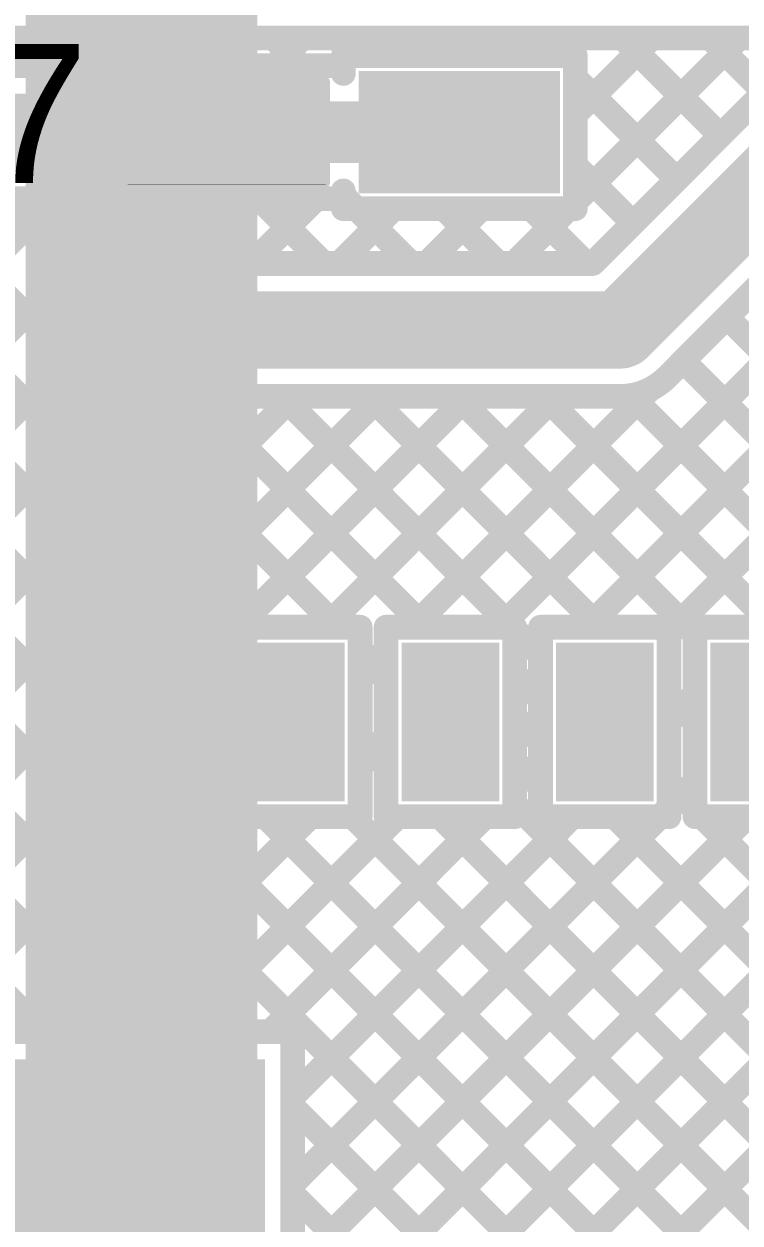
# Model space of a CAD drawing. Header units: millimetres. Extents: x -0.08 to 7.12, y -0.08 to 3.98.
# Drawn here: x 4.649 to 4.8808, y 1.6051 to 1.993 of the extents above; entities that cross this region are included whole.
import ezdxf

# ---------------------------------------------------------------- set-up
doc = ezdxf.new("R2010")
doc.units = ezdxf.units.MM
doc.header["$MEASUREMENT"] = 0
for name, color, linetype in [('BottomLayer', 5, 'Continuous'), ('TopLayer', 1, 'Continuous'), ('TopOverlay', 2, 'Continuous'), ('TopPaste', 8, 'Continuous'), ('TopSolder', 216, 'Continuous'), ('ViaHoleLayer', 16, 'Continuous')]:
    doc.layers.add(name, color=color, linetype=linetype)
doc.styles.add('Arial', font='', dxfattribs={"height": 0.2})
doc.styles.get('Arial').set_extended_font_data('Arial')

# ---------------------------------------------------------------- blocks, each defined once
blk = doc.blocks.new('SOP_16_150____25')
at = {"layer": 'TopLayer'}
for points in [[(-0.13484, 0.18681), (-0.09154, 0.18681), (-0.09154, 0.16319), (-0.13484, 0.16319)], [(0.09154, 0.18681), (0.13484, 0.18681), (0.13484, 0.16319), (0.09154, 0.16319)], [(-0.13484, 0.13681), (-0.09154, 0.13681), (-0.09154, 0.11319), (-0.13484, 0.11319)], [(0.09154, 0.13681), (0.13484, 0.13681), (0.13484, 0.11319), (0.09154, 0.11319)], [(-0.13484, 0.08681), (-0.09154, 0.08681), (-0.09154, 0.06319), (-0.13484, 0.06319)], [(0.09154, 0.08681), (0.13484, 0.08681), (0.13484, 0.06319), (0.09154, 0.06319)], [(-0.13484, 0.03681), (-0.09154, 0.03681), (-0.09154, 0.01319), (-0.13484, 0.01319)], [(0.09154, 0.03681), (0.13484, 0.03681), (0.13484, 0.01319), (0.09154, 0.01319)], [(-0.13484, -0.01319), (-0.09154, -0.01319), (-0.09154, -0.03681), (-0.13484, -0.03681)], [(0.09154, -0.01319), (0.13484, -0.01319), (0.13484, -0.03681), (0.09154, -0.03681)], [(-0.13484, -0.06319), (-0.09154, -0.06319), (-0.09154, -0.08681), (-0.13484, -0.08681)], [(0.09154, -0.06319), (0.13484, -0.06319), (0.13484, -0.08681), (0.09154, -0.08681)], [(-0.13484, -0.11319), (-0.09154, -0.11319), (-0.09154, -0.13681), (-0.13484, -0.13681)], [(0.09154, -0.11319), (0.13484, -0.11319), (0.13484, -0.13681), (0.09154, -0.13681)], [(-0.13484, -0.16319), (-0.09154, -0.16319), (-0.09154, -0.18681), (-0.13484, -0.18681)], [(0.09154, -0.16319), (0.13484, -0.16319), (0.13484, -0.18681), (0.09154, -0.18681)]]:
    blk.add_hatch(color=1, dxfattribs=at).paths.add_polyline_path(points)
at = {"layer": 'TopOverlay'}
blk.add_hatch(color=2, dxfattribs=at).paths.add_polyline_path([(-0.088, 0.16), (-0.077, 0.16), (-0.077, 0.186), (-0.088, 0.186)])
at = {"layer": 'TopPaste'}
for points in [[(-0.13484, 0.18681), (-0.09154, 0.18681), (-0.09154, 0.16319), (-0.13484, 0.16319)], [(0.09154, 0.18681), (0.13484, 0.18681), (0.13484, 0.16319), (0.09154, 0.16319)], [(-0.13484, 0.13681), (-0.09154, 0.13681), (-0.09154, 0.11319), (-0.13484, 0.11319)], [(0.09154, 0.13681), (0.13484, 0.13681), (0.13484, 0.11319), (0.09154, 0.11319)], [(-0.13484, 0.08681), (-0.09154, 0.08681), (-0.09154, 0.06319), (-0.13484, 0.06319)], [(0.09154, 0.08681), (0.13484, 0.08681), (0.13484, 0.06319), (0.09154, 0.06319)], [(-0.13484, 0.03681), (-0.09154, 0.03681), (-0.09154, 0.01319), (-0.13484, 0.01319)], [(0.09154, 0.03681), (0.13484, 0.03681), (0.13484, 0.01319), (0.09154, 0.01319)], [(-0.13484, -0.01319), (-0.09154, -0.01319), (-0.09154, -0.03681), (-0.13484, -0.03681)], [(0.09154, -0.01319), (0.13484, -0.01319), (0.13484, -0.03681), (0.09154, -0.03681)], [(-0.13484, -0.06319), (-0.09154, -0.06319), (-0.09154, -0.08681), (-0.13484, -0.08681)], [(0.09154, -0.06319), (0.13484, -0.06319), (0.13484, -0.08681), (0.09154, -0.08681)], [(-0.13484, -0.11319), (-0.09154, -0.11319), (-0.09154, -0.13681), (-0.13484, -0.13681)], [(0.09154, -0.11319), (0.13484, -0.11319), (0.13484, -0.13681), (0.09154, -0.13681)], [(-0.13484, -0.16319), (-0.09154, -0.16319), (-0.09154, -0.18681), (-0.13484, -0.18681)], [(0.09154, -0.16319), (0.13484, -0.16319), (0.13484, -0.18681), (0.09154, -0.18681)]]:
    blk.add_hatch(color=8, dxfattribs=at).paths.add_polyline_path(points)
at = {"layer": 'TopSolder'}
for points in [[(-0.13884, 0.19081), (-0.08754, 0.19081), (-0.08754, 0.15919), (-0.13884, 0.15919)], [(0.08754, 0.19081), (0.13884, 0.19081), (0.13884, 0.15919), (0.08754, 0.15919)], [(-0.13884, 0.14081), (-0.08754, 0.14081), (-0.08754, 0.10919), (-0.13884, 0.10919)], [(0.08754, 0.14081), (0.13884, 0.14081), (0.13884, 0.10919), (0.08754, 0.10919)], [(-0.13884, 0.09081), (-0.08754, 0.09081), (-0.08754, 0.05919), (-0.13884, 0.05919)], [(0.08754, 0.09081), (0.13884, 0.09081), (0.13884, 0.05919), (0.08754, 0.05919)], [(-0.13884, 0.04081), (-0.08754, 0.04081), (-0.08754, 0.00919), (-0.13884, 0.00919)], [(0.08754, 0.04081), (0.13884, 0.04081), (0.13884, 0.00919), (0.08754, 0.00919)], [(-0.13884, -0.00919), (-0.08754, -0.00919), (-0.08754, -0.04081), (-0.13884, -0.04081)], [(0.08754, -0.00919), (0.13884, -0.00919), (0.13884, -0.04081), (0.08754, -0.04081)], [(-0.13884, -0.05919), (-0.08754, -0.05919), (-0.08754, -0.09081), (-0.13884, -0.09081)], [(0.08754, -0.05919), (0.13884, -0.05919), (0.13884, -0.09081), (0.08754, -0.09081)], [(-0.13884, -0.10919), (-0.08754, -0.10919), (-0.08754, -0.14081), (-0.13884, -0.14081)], [(0.08754, -0.10919), (0.13884, -0.10919), (0.13884, -0.14081), (0.08754, -0.14081)], [(-0.13884, -0.15919), (-0.08754, -0.15919), (-0.08754, -0.19081), (-0.13884, -0.19081)], [(0.08754, -0.15919), (0.13884, -0.15919), (0.13884, -0.19081), (0.08754, -0.19081)]]:
    blk.add_hatch(color=216, dxfattribs=at).paths.add_polyline_path(points)
at = {"layer": 'TopOverlay', "const_width": 0.005}
for points in [[(-0.075, 0.192), (-0.075, 0.198)], [(0.075, 0.198), (-0.075, 0.198)], [(0.075, 0.192), (0.075, 0.198)], [(-0.146, 0.171), (-0.146, 0.181)], [(-0.141, 0.176), (-0.146, 0.181)], [(-0.146, 0.171), (-0.141, 0.176)], [(-0.075, -0.198), (-0.075, -0.192)], [(0.075, -0.198), (0.075, -0.192)], [(0.075, -0.198), (-0.075, -0.198)]]:
    blk.add_lwpolyline(points, dxfattribs=at)
at = {"layer": 'TopOverlay', "const_width": 0.0025}
for points in [[(-0.07625, 0.198, 1), (-0.07375, 0.198, 1)], [(-0.07625, 0.198, 1), (-0.07375, 0.198, 1)], [(0.07375, 0.198, 1), (0.07625, 0.198, 1)], [(0.07375, 0.198, 1), (0.07625, 0.198, 1)], [(-0.07625, 0.192, 1), (-0.07375, 0.192, 1)], [(0.07375, 0.192, 1), (0.07625, 0.192, 1)], [(-0.14725, 0.181, 1), (-0.14475, 0.181, 1)], [(-0.14725, 0.181, 1), (-0.14475, 0.181, 1)], [(-0.14225, 0.176, 1), (-0.13975, 0.176, 1)], [(-0.14225, 0.176, 1), (-0.13975, 0.176, 1)], [(-0.14725, 0.171, 1), (-0.14475, 0.171, 1)], [(-0.14725, 0.171, 1), (-0.14475, 0.171, 1)], [(-0.07625, -0.192, 1), (-0.07375, -0.192, 1)], [(0.07375, -0.192, 1), (0.07625, -0.192, 1)], [(-0.07625, -0.198, 1), (-0.07375, -0.198, 1)], [(-0.07625, -0.198, 1), (-0.07375, -0.198, 1)], [(0.07375, -0.198, 1), (0.07625, -0.198, 1)], [(0.07375, -0.198, 1), (0.07625, -0.198, 1)]]:
    blk.add_lwpolyline(points, format="xyb", close=True, dxfattribs=at)
blk = doc.blocks.new('SOP_4_2_54_29')
at = {"layer": 'TopLayer'}
for points in [[(-0.15157, 0.06575), (-0.09449, 0.06575), (-0.09449, 0.03425), (-0.15157, 0.03425)], [(0.09449, 0.06575), (0.15157, 0.06575), (0.15157, 0.03425), (0.09449, 0.03425)], [(-0.15157, -0.03425), (-0.09449, -0.03425), (-0.09449, -0.06575), (-0.15157, -0.06575)], [(0.09449, -0.03425), (0.15157, -0.03425), (0.15157, -0.06575), (0.09449, -0.06575)]]:
    blk.add_hatch(color=1, dxfattribs=at).paths.add_polyline_path(points)
at = {"layer": 'TopPaste'}
for points in [[(-0.15157, 0.06575), (-0.09449, 0.06575), (-0.09449, 0.03425), (-0.15157, 0.03425)], [(0.09449, 0.06575), (0.15157, 0.06575), (0.15157, 0.03425), (0.09449, 0.03425)], [(-0.15157, -0.03425), (-0.09449, -0.03425), (-0.09449, -0.06575), (-0.15157, -0.06575)], [(0.09449, -0.03425), (0.15157, -0.03425), (0.15157, -0.06575), (0.09449, -0.06575)]]:
    blk.add_hatch(color=8, dxfattribs=at).paths.add_polyline_path(points)
at = {"layer": 'TopSolder'}
for points in [[(-0.15557, 0.06975), (-0.09049, 0.06975), (-0.09049, 0.03025), (-0.15557, 0.03025)], [(0.09049, 0.06975), (0.15557, 0.06975), (0.15557, 0.03025), (0.09049, 0.03025)], [(-0.15557, -0.03025), (-0.09049, -0.03025), (-0.09049, -0.06975), (-0.15557, -0.06975)], [(0.09049, -0.03025), (0.15557, -0.03025), (0.15557, -0.06975), (0.09049, -0.06975)]]:
    blk.add_hatch(color=216, dxfattribs=at).paths.add_polyline_path(points)
at = {"layer": 'TopOverlay', "const_width": 0.005}
for points in [[(-0.052, 0.081), (0.066, 0.081)], [(-0.163, 0.048), (-0.163, 0.058)], [(-0.163, 0.058), (-0.158, 0.053)], [(-0.163, 0.048), (-0.158, 0.053)], [(-0.052, -0.081), (0.066, -0.081)]]:
    blk.add_lwpolyline(points, dxfattribs=at)
at = {"layer": 'TopOverlay', "const_width": 0.0025}
for points in [[(-0.05325, 0.081, 1), (-0.05075, 0.081, 1)], [(0.06475, 0.081, 1), (0.06725, 0.081, 1)], [(-0.16425, 0.058, 1), (-0.16175, 0.058, 1)], [(-0.16425, 0.058, 1), (-0.16175, 0.058, 1)], [(-0.15925, 0.053, 1), (-0.15675, 0.053, 1)], [(-0.15925, 0.053, 1), (-0.15675, 0.053, 1)], [(-0.16425, 0.048, 1), (-0.16175, 0.048, 1)], [(-0.16425, 0.048, 1), (-0.16175, 0.048, 1)], [(-0.05325, -0.081, 1), (-0.05075, -0.081, 1)], [(0.06475, -0.081, 1), (0.06725, -0.081, 1)]]:
    blk.add_lwpolyline(points, format="xyb", close=True, dxfattribs=at)
blk = doc.blocks.new('R___0402_45')
at = {"layer": 'TopLayer'}
for points in [[(-0.0275, -0.0125), (-0.0275, 0.0125), (-0.0095, 0.0125), (-0.0095, -0.0125)], [(0.0095, -0.0125), (0.0095, 0.0125), (0.0275, 0.0125), (0.0275, -0.0125)]]:
    blk.add_hatch(color=1, dxfattribs=at).paths.add_polyline_path(points)
at = {"layer": 'TopPaste'}
for points in [[(-0.0275, -0.0125), (-0.0275, 0.0125), (-0.0095, 0.0125), (-0.0095, -0.0125)], [(0.0095, -0.0125), (0.0095, 0.0125), (0.0275, 0.0125), (0.0275, -0.0125)]]:
    blk.add_hatch(color=8, dxfattribs=at).paths.add_polyline_path(points)
at = {"layer": 'TopSolder'}
for points in [[(-0.02967, -0.01467), (-0.02967, 0.01467), (-0.00733, 0.01467), (-0.00733, -0.01467)], [(0.00733, -0.01467), (0.00733, 0.01467), (0.02967, 0.01467), (0.02967, -0.01467)]]:
    blk.add_hatch(color=216, dxfattribs=at).paths.add_polyline_path(points)
at = {"layer": 'TopOverlay'}
for points, const_width in [([(-0.031, 0.016), (0.031, 0.016)], 0.005), ([(-0.031, -0.016), (-0.031, 0.016)], 0.005), ([(0.031, -0.016), (0.031, 0.016)], 0.005), ([(-0.031, -0.016), (0.031, -0.016)], 0.005), ([(-0.032, -0.017), (0.032, -0.017)], 0.000127)]:
    blk.add_lwpolyline(points, dxfattribs=dict(at, const_width=const_width))
for points, const_width in [([(-0.03225, 0.016, 1), (-0.02975, 0.016, 1)], 0.0025), ([(-0.03225, 0.016, 1), (-0.02975, 0.016, 1)], 0.0025), ([(0.02975, 0.016, 1), (0.03225, 0.016, 1)], 0.0025), ([(0.02975, 0.016, 1), (0.03225, 0.016, 1)], 0.0025), ([(-0.03225, -0.016, 1), (-0.02975, -0.016, 1)], 0.0025), ([(-0.03225, -0.016, 1), (-0.02975, -0.016, 1)], 0.0025), ([(0.02975, -0.016, 1), (0.03225, -0.016, 1)], 0.0025), ([(0.02975, -0.016, 1), (0.03225, -0.016, 1)], 0.0025), ([(-0.03203, -0.017, 1), (-0.03197, -0.017, 1)], 0.0000635), ([(0.03197, -0.017, 1), (0.03203, -0.017, 1)], 0.0000635)]:
    blk.add_lwpolyline(points, format="xyb", close=True, dxfattribs=dict(at, const_width=const_width))

msp = doc.modelspace()

# ---------------------------------------------------------------- hatches: boundary and pattern name
at = {"layer": 'BottomLayer'}
h = msp.add_hatch(color=5, dxfattribs=at)
edge = h.paths.add_edge_path()
edge.add_arc((4.687, 1.621), 0.0315, 0, 360)
at = {"layer": 'TopLayer'}
for points in [[(4.639, 1.593), (4.727, 1.593), (4.727, 1.658), (4.639, 1.658)], [(4.639, 1.391), (4.714, 1.391), (4.714, 1.621), (4.639, 1.621)], [(2.768, 1.503), (4.714, 1.503), (4.714, 1.611), (2.768, 1.611)]]:
    msp.add_hatch(color=1, dxfattribs=at).paths.add_polyline_path(points)
h = msp.add_hatch(color=1, dxfattribs=at)
edge = h.paths.add_edge_path()
edge.add_arc((4.687, 1.621), 0.0315, 0, 360)
at = {"layer": 'ViaHoleLayer'}
h = msp.add_hatch(color=16, dxfattribs=at)
edge = h.paths.add_edge_path()
edge.add_arc((4.687, 1.621), 0.01575, 0, 360)

# ---------------------------------------------------------------- linework, layer by layer
at = {"layer": 'BottomLayer', "const_width": 0.075}
msp.add_lwpolyline([(4.687, 1.621), (4.687, 2.11181)], dxfattribs=at)
at = {"layer": 'BottomLayer', "const_width": 0.0375}
msp.add_lwpolyline([(4.66825, 1.621, 1), (4.70575, 1.621, 1)], format="xyb", close=True, dxfattribs=at)
at = {"layer": 'TopLayer'}
for points, const_width in [([(4.83309, 1.9155), (4.9388, 2.0212)], 0.008), ([(4.842, 1.894), (4.954, 2.006)], 0.025), ([(4.61352, 1.9885), (4.885, 1.9885)], 0.008), ([(4.64479, 1.9885), (4.65379, 1.9795)], 0.008), ([(4.64525, 1.9795), (4.65425, 1.9885)], 0.008), ([(4.67308, 1.9885), (4.67708, 1.9845)], 0.008), ([(4.67854, 1.9845), (4.68254, 1.9885)], 0.008), ([(4.70136, 1.9885), (4.70536, 1.9845)], 0.008), ([(4.70682, 1.9845), (4.71082, 1.9885)], 0.008), ([(4.72964, 1.9885), (4.73864, 1.9795)], 0.008), ([(4.7301, 1.9795), (4.7391, 1.9885)], 0.008), ([(4.75793, 1.9885), (4.76368, 1.98275)], 0.008), ([(4.76164, 1.98275), (4.76739, 1.9885)], 0.008), ([(4.78621, 1.9885), (4.79196, 1.98275)], 0.008), ([(4.78992, 1.98275), (4.79567, 1.9885)], 0.008), ([(4.8145, 1.9885), (4.82025, 1.98275)], 0.008), ([(4.8182, 1.98275), (4.82396, 1.9885)], 0.008), ([(4.82746, 1.93543), (4.88053, 1.9885)], 0.008), ([(4.82746, 1.96372), (4.85224, 1.9885)], 0.008), ([(4.84278, 1.9885), (4.87444, 1.95684)], 0.008), ([(4.87107, 1.9885), (4.88858, 1.97099)], 0.008), ([(4.4508, 1.9845), (4.66119, 1.77411)], 0.008), ([(4.47909, 1.9845), (4.66119, 1.8024)], 0.008), ([(4.50737, 1.9845), (4.68903, 1.80284)], 0.008), ([(4.67306, 1.9845), (4.71906, 1.9845)], 0.008), ([(4.67306, 1.9795), (4.67306, 1.9845)], 0.008), ([(4.71906, 1.9795), (4.71906, 1.9845)], 0.008), ([(4.75237, 1.98275), (4.82746, 1.98275)], 0.008), ([(4.75237, 1.977), (4.75237, 1.98275)], 0.008), ([(4.803, 1.79784), (4.98966, 1.9845)], 0.008), ([(4.82746, 1.93325), (4.82746, 1.98275)], 0.008), ([(4.8572, 1.8788), (4.96291, 1.9845)], 0.008), ([(4.58868, 1.9795), (4.67306, 1.9795)], 0.008), ([(4.69606, 1.958), (4.69606, 1.9805)], 0.01), ([(4.71906, 1.9795), (4.75106, 1.9795)], 0.008), ([(4.82746, 1.97554), (4.8603, 1.9427)], 0.008), ([(4.57978, 1.958), (4.69606, 1.958)], 0.025), ([(4.69606, 1.90864), (4.69606, 1.958)], 0.025), ([(4.73306, 1.958), (4.7898, 1.958)], 0.02), ([(4.83129, 1.79784), (4.99843, 1.96499)], 0.008), ([(4.45228, 1.95474), (4.66119, 1.74583)], 0.008), ([(4.82746, 1.94726), (4.84615, 1.92856)], 0.008), ([(4.34232, 1.62), (4.65882, 1.9365)], 0.008), ([(4.57978, 1.9365), (4.67306, 1.9365)], 0.008), ([(4.58365, 1.9365), (4.72231, 1.79784)], 0.008), ([(4.61194, 1.9365), (4.7506, 1.79784)], 0.008), ([(4.64022, 1.9365), (4.67611, 1.90061)], 0.008), ([(4.66851, 1.9365), (4.67306, 1.93195)], 0.008), ([(4.67306, 1.9315), (4.67306, 1.9365)], 0.008), ([(4.67456, 1.9315), (4.67456, 1.9365)], 0.008), ([(4.71756, 1.9315), (4.71756, 1.9365)], 0.008), ([(4.71906, 1.9365), (4.75106, 1.9365)], 0.008), ([(4.71906, 1.9315), (4.71906, 1.9365)], 0.008), ([(4.72267, 1.9155), (4.74367, 1.9365)], 0.008), ([(4.72508, 1.9365), (4.74608, 1.9155)], 0.008), ([(4.75237, 1.93325), (4.75237, 1.939)], 0.008), ([(4.75237, 1.93749), (4.75661, 1.93325)], 0.008), ([(4.85781, 1.79608), (4.99843, 1.9367)], 0.008), ([(4.38891, 1.93325), (4.65516, 1.667)], 0.008), ([(4.4172, 1.93325), (4.68345, 1.667)], 0.008), ([(4.44548, 1.93325), (4.71173, 1.667)], 0.008), ([(4.75096, 1.9155), (4.76871, 1.93325)], 0.008), ([(4.75237, 1.93325), (4.82746, 1.93325)], 0.008), ([(4.75661, 1.93325), (4.77436, 1.9155)], 0.008), ([(4.77924, 1.9155), (4.79699, 1.93325)], 0.008), ([(4.78489, 1.93325), (4.80264, 1.9155)], 0.008), ([(4.80753, 1.9155), (4.82528, 1.93325)], 0.008), ([(4.81318, 1.93325), (4.83093, 1.9155)], 0.008), ([(4.82528, 1.93325), (4.82746, 1.93543)], 0.008), ([(4.67456, 1.90864), (4.67456, 1.9315)], 0.008), ([(4.71756, 1.91755), (4.71756, 1.9315)], 0.008), ([(4.3706, 1.62), (4.67456, 1.92395)], 0.008), ([(4.69606, 1.90864), (4.7107, 1.894)], 0.025), ([(4.71961, 1.9155), (4.83309, 1.9155)], 0.008), ([(4.7107, 1.894), (4.842, 1.894)], 0.025), ([(4.39889, 1.62), (4.6772, 1.89831)], 0.008), ([(4.87656, 1.89815), (4.97687, 1.79784)], 0.008), ([(4.68085, 1.89344), (4.6955, 1.8788)], 0.008), ([(4.42717, 1.62), (4.69073, 1.88356)], 0.008), ([(4.86242, 1.88401), (4.94859, 1.79784)], 0.008), ([(4.70266, 1.87406), (4.77888, 1.79784)], 0.008), ([(4.77472, 1.79784), (4.85168, 1.8748)], 0.008), ([(4.45546, 1.62), (4.70811, 1.87266)], 0.008), ([(4.66658, 1.80284), (4.73624, 1.8725)], 0.008), ([(4.69487, 1.80284), (4.76453, 1.8725)], 0.008), ([(4.7107, 1.8725), (4.842, 1.8725)], 0.008), ([(4.71815, 1.79784), (4.79281, 1.8725)], 0.008), ([(4.73251, 1.8725), (4.80716, 1.79784)], 0.008), ([(4.74644, 1.79784), (4.82109, 1.8725)], 0.008), ([(4.76079, 1.8725), (4.83545, 1.79784)], 0.008), ([(4.78908, 1.8725), (4.86619, 1.79539)], 0.008), ([(4.81736, 1.8725), (4.89202, 1.79784)], 0.008), ([(4.84538, 1.87277), (4.9203, 1.79784)], 0.008), ([(4.66119, 1.79745), (4.66658, 1.80284)], 0.008), ([(4.66119, 1.80284), (4.71281, 1.80284)], 0.008), ([(4.66119, 1.73154), (4.66119, 1.80284)], 0.008), ([(4.71281, 1.73154), (4.71281, 1.80284)], 0.008), ([(4.48374, 1.62), (4.66119, 1.79745)], 0.008), ([(4.687, 1.76719), (4.687, 1.79884)], 0.01), ([(4.71619, 1.79784), (4.75781, 1.79784)], 0.008), ([(4.71619, 1.73654), (4.71619, 1.79784)], 0.008), ([(4.75781, 1.73654), (4.75781, 1.79784)], 0.008), ([(4.76619, 1.79784), (4.80781, 1.79784)], 0.008), ([(4.76619, 1.73654), (4.76619, 1.79784)], 0.008), ([(4.80781, 1.73654), (4.80781, 1.79784)], 0.008), ([(4.80781, 1.7972), (4.81619, 1.78882)], 0.008), ([(4.81619, 1.73654), (4.81619, 1.79784)], 0.008), ([(4.81619, 1.79784), (4.85781, 1.79784)], 0.008), ([(4.85781, 1.73654), (4.85781, 1.79784)], 0.008), ([(4.86619, 1.79784), (4.90781, 1.79784)], 0.008), ([(4.86619, 1.73654), (4.86619, 1.79784)], 0.008), ([(4.71281, 1.7925), (4.71619, 1.79588)], 0.008), ([(4.75781, 1.79063), (4.76619, 1.78225)], 0.008), ([(4.75781, 1.78093), (4.76619, 1.78931)], 0.008), ([(4.80781, 1.77436), (4.81619, 1.78274)], 0.008), ([(4.71281, 1.77906), (4.71619, 1.77568)], 0.008), ([(4.85781, 1.7678), (4.86619, 1.77617)], 0.008), ([(4.85781, 1.77548), (4.86619, 1.7671)], 0.008), ([(4.51203, 1.62), (4.66119, 1.76916)], 0.008), ([(4.80781, 1.76891), (4.81619, 1.76053)], 0.008), ([(4.66519, 1.76719), (4.687, 1.76719)], 0.01), ([(4.687, 1.73554), (4.687, 1.76719)], 0.01), ([(4.687, 1.76719), (4.70881, 1.76719)], 0.01), ([(4.71281, 1.76422), (4.71619, 1.7676)], 0.008), ([(4.75781, 1.76234), (4.76619, 1.75397)], 0.008), ([(4.75781, 1.75265), (4.76619, 1.76103)], 0.008), ([(4.80781, 1.74608), (4.81619, 1.75446)], 0.008), ([(4.71281, 1.75077), (4.71619, 1.7474)], 0.008), ([(4.85781, 1.73951), (4.86619, 1.74789)], 0.008), ([(4.85781, 1.7472), (4.86619, 1.73882)], 0.008), ([(4.54031, 1.62), (4.66119, 1.74088)], 0.008), ([(4.71281, 1.73593), (4.71619, 1.73931)], 0.008), ([(4.74633, 1.57146), (4.9155, 1.74063)], 0.008), ([(4.80781, 1.74063), (4.93502, 1.61342)], 0.008), ([(4.85483, 1.73654), (4.85781, 1.73951)], 0.008), ([(4.86619, 1.73882), (4.86847, 1.73654)], 0.008), ([(4.67216, 1.667), (4.7417, 1.73654)], 0.008), ([(4.70045, 1.667), (4.76998, 1.73654)], 0.008), ([(4.70841, 1.73154), (4.71281, 1.73593)], 0.008), ([(4.71619, 1.73654), (4.75781, 1.73654)], 0.008), ([(4.72705, 1.73654), (4.89212, 1.57146)], 0.008), ([(4.72873, 1.667), (4.79827, 1.73654)], 0.008), ([(4.736, 1.64598), (4.82655, 1.73654)], 0.008), ([(4.736, 1.6177), (4.85483, 1.73654)], 0.008), ([(4.736, 1.58942), (4.88312, 1.73654)], 0.008), ([(4.75533, 1.73654), (4.91619, 1.57568)], 0.008), ([(4.76619, 1.73654), (4.80781, 1.73654)], 0.008), ([(4.78362, 1.73654), (4.92096, 1.59919)], 0.008), ([(4.81619, 1.73654), (4.85781, 1.73654)], 0.008), ([(4.84019, 1.73654), (4.94916, 1.62756)], 0.008), ([(4.86619, 1.73654), (4.90781, 1.73654)], 0.008), ([(4.86847, 1.73654), (4.9633, 1.64171)], 0.008), ([(4.56859, 1.62), (4.68013, 1.73154)], 0.008), ([(4.64388, 1.667), (4.70841, 1.73154)], 0.008), ([(4.66119, 1.73154), (4.71281, 1.73154)], 0.008), ([(4.67548, 1.73154), (4.83555, 1.57146)], 0.008), ([(4.70377, 1.73154), (4.86619, 1.56911)], 0.008), ([(4.77462, 1.57146), (4.91707, 1.71392)], 0.008), ([(4.8029, 1.57146), (4.93002, 1.69858)], 0.008), ([(4.83119, 1.57146), (4.94416, 1.68444)], 0.008), ([(4.63, 1.667), (4.736, 1.667)], 0.008), ([(4.736, 1.584), (4.736, 1.667)], 0.008), ([(4.736, 1.64273), (4.80727, 1.57146)], 0.008), ([(4.736, 1.61445), (4.77898, 1.57146)], 0.008)]:
    msp.add_lwpolyline(points, dxfattribs=dict(at, const_width=const_width))
for points, const_width in [([(4.65225, 1.9885, 1), (4.65625, 1.9885, 1)], 0.004), ([(4.67108, 1.9885, 1), (4.67508, 1.9885, 1)], 0.004), ([(4.68054, 1.9885, 1), (4.68454, 1.9885, 1)], 0.004), ([(4.69936, 1.9885, 1), (4.70336, 1.9885, 1)], 0.004), ([(4.70882, 1.9885, 1), (4.71282, 1.9885, 1)], 0.004), ([(4.72764, 1.9885, 1), (4.73164, 1.9885, 1)], 0.004), ([(4.7371, 1.9885, 1), (4.7411, 1.9885, 1)], 0.004), ([(4.75593, 1.9885, 1), (4.75993, 1.9885, 1)], 0.004), ([(4.76539, 1.9885, 1), (4.76939, 1.9885, 1)], 0.004), ([(4.78421, 1.9885, 1), (4.78821, 1.9885, 1)], 0.004), ([(4.79367, 1.9885, 1), (4.79767, 1.9885, 1)], 0.004), ([(4.8125, 1.9885, 1), (4.8165, 1.9885, 1)], 0.004), ([(4.82196, 1.9885, 1), (4.82596, 1.9885, 1)], 0.004), ([(4.84078, 1.9885, 1), (4.84478, 1.9885, 1)], 0.004), ([(4.85024, 1.9885, 1), (4.85424, 1.9885, 1)], 0.004), ([(4.86907, 1.9885, 1), (4.87307, 1.9885, 1)], 0.004), ([(4.87853, 1.9885, 1), (4.88253, 1.9885, 1)], 0.004), ([(4.67106, 1.9845, 1), (4.67506, 1.9845, 1)], 0.004), ([(4.67106, 1.9845, 1), (4.67506, 1.9845, 1)], 0.004), ([(4.67508, 1.9845, 1), (4.67908, 1.9845, 1)], 0.004), ([(4.67654, 1.9845, 1), (4.68054, 1.9845, 1)], 0.004), ([(4.70336, 1.9845, 1), (4.70736, 1.9845, 1)], 0.004), ([(4.70482, 1.9845, 1), (4.70882, 1.9845, 1)], 0.004), ([(4.71706, 1.9845, 1), (4.72106, 1.9845, 1)], 0.004), ([(4.71706, 1.9845, 1), (4.72106, 1.9845, 1)], 0.004), ([(4.75037, 1.98275, 1), (4.75437, 1.98275, 1)], 0.004), ([(4.75037, 1.98275, 1), (4.75437, 1.98275, 1)], 0.004), ([(4.75964, 1.98275, 1), (4.76364, 1.98275, 1)], 0.004), ([(4.76168, 1.98275, 1), (4.76568, 1.98275, 1)], 0.004), ([(4.78792, 1.98275, 1), (4.79192, 1.98275, 1)], 0.004), ([(4.78996, 1.98275, 1), (4.79396, 1.98275, 1)], 0.004), ([(4.8162, 1.98275, 1), (4.8202, 1.98275, 1)], 0.004), ([(4.81825, 1.98275, 1), (4.82225, 1.98275, 1)], 0.004), ([(4.82546, 1.98275, 1), (4.82946, 1.98275, 1)], 0.004), ([(4.82546, 1.98275, 1), (4.82946, 1.98275, 1)], 0.004), ([(4.64325, 1.9795, 1), (4.64725, 1.9795, 1)], 0.004), ([(4.65179, 1.9795, 1), (4.65579, 1.9795, 1)], 0.004), ([(4.67106, 1.9795, 1), (4.67506, 1.9795, 1)], 0.004), ([(4.67106, 1.9795, 1), (4.67506, 1.9795, 1)], 0.004), ([(4.69356, 1.9805, 1), (4.69856, 1.9805, 1)], 0.005), ([(4.71706, 1.9795, 1), (4.72106, 1.9795, 1)], 0.004), ([(4.71706, 1.9795, 1), (4.72106, 1.9795, 1)], 0.004), ([(4.7281, 1.9795, 1), (4.7321, 1.9795, 1)], 0.004), ([(4.73664, 1.9795, 1), (4.74064, 1.9795, 1)], 0.004), ([(4.74906, 1.9795, 1), (4.75306, 1.9795, 1)], 0.004), ([(4.75037, 1.977, 1), (4.75437, 1.977, 1)], 0.004), ([(4.82546, 1.97554, 1), (4.82946, 1.97554, 1)], 0.004), ([(4.68981, 1.958, 1), (4.70231, 1.958, 1)], 0.0125), ([(4.68981, 1.958, 1), (4.70231, 1.958, 1)], 0.0125), ([(4.72806, 1.958, 1), (4.73806, 1.958, 1)], 0.01), ([(4.7848, 1.958, 1), (4.7948, 1.958, 1)], 0.01), ([(4.82546, 1.96372, 1), (4.82946, 1.96372, 1)], 0.004), ([(4.69356, 1.958, 1), (4.69856, 1.958, 1)], 0.005), ([(4.87244, 1.95684, 1), (4.87644, 1.95684, 1)], 0.004), ([(4.82546, 1.94726, 1), (4.82946, 1.94726, 1)], 0.004), ([(4.8583, 1.9427, 1), (4.8623, 1.9427, 1)], 0.004), ([(4.65682, 1.9365, 1), (4.66082, 1.9365, 1)], 0.004), ([(4.66651, 1.9365, 1), (4.67051, 1.9365, 1)], 0.004), ([(4.67106, 1.9365, 1), (4.67506, 1.9365, 1)], 0.004), ([(4.67106, 1.9365, 1), (4.67506, 1.9365, 1)], 0.004), ([(4.67256, 1.9365, 1), (4.67656, 1.9365, 1)], 0.004), ([(4.71556, 1.9365, 1), (4.71956, 1.9365, 1)], 0.004), ([(4.71706, 1.9365, 1), (4.72106, 1.9365, 1)], 0.004), ([(4.71706, 1.9365, 1), (4.72106, 1.9365, 1)], 0.004), ([(4.72308, 1.9365, 1), (4.72708, 1.9365, 1)], 0.004), ([(4.74167, 1.9365, 1), (4.74567, 1.9365, 1)], 0.004), ([(4.74906, 1.9365, 1), (4.75306, 1.9365, 1)], 0.004), ([(4.75037, 1.939, 1), (4.75437, 1.939, 1)], 0.004), ([(4.75037, 1.93749, 1), (4.75437, 1.93749, 1)], 0.004), ([(4.67106, 1.93195, 1), (4.67506, 1.93195, 1)], 0.004), ([(4.75037, 1.93325, 1), (4.75437, 1.93325, 1)], 0.004), ([(4.75037, 1.93325, 1), (4.75437, 1.93325, 1)], 0.004), ([(4.75461, 1.93325, 1), (4.75861, 1.93325, 1)], 0.004), ([(4.75461, 1.93325, 1), (4.75861, 1.93325, 1)], 0.004), ([(4.76671, 1.93325, 1), (4.77071, 1.93325, 1)], 0.004), ([(4.78289, 1.93325, 1), (4.78689, 1.93325, 1)], 0.004), ([(4.79499, 1.93325, 1), (4.79899, 1.93325, 1)], 0.004), ([(4.81118, 1.93325, 1), (4.81518, 1.93325, 1)], 0.004), ([(4.82328, 1.93325, 1), (4.82728, 1.93325, 1)], 0.004), ([(4.82328, 1.93325, 1), (4.82728, 1.93325, 1)], 0.004), ([(4.82546, 1.93543, 1), (4.82946, 1.93543, 1)], 0.004), ([(4.82546, 1.93543, 1), (4.82946, 1.93543, 1)], 0.004), ([(4.82546, 1.93325, 1), (4.82946, 1.93325, 1)], 0.004), ([(4.82546, 1.93325, 1), (4.82946, 1.93325, 1)], 0.004), ([(4.67106, 1.9315, 1), (4.67506, 1.9315, 1)], 0.004), ([(4.67256, 1.9315, 1), (4.67656, 1.9315, 1)], 0.004), ([(4.67256, 1.9315, 1), (4.67656, 1.9315, 1)], 0.004), ([(4.71556, 1.9315, 1), (4.71956, 1.9315, 1)], 0.004), ([(4.71556, 1.9315, 1), (4.71956, 1.9315, 1)], 0.004), ([(4.71706, 1.9315, 1), (4.72106, 1.9315, 1)], 0.004), ([(4.84415, 1.92856, 1), (4.84815, 1.92856, 1)], 0.004), ([(4.67256, 1.92395, 1), (4.67656, 1.92395, 1)], 0.004), ([(4.68981, 1.90864, 1), (4.70231, 1.90864, 1)], 0.0125), ([(4.68981, 1.90864, 1), (4.70231, 1.90864, 1)], 0.0125), ([(4.71556, 1.91755, 1), (4.71956, 1.91755, 1)], 0.004), ([(4.71761, 1.9155, 1), (4.72161, 1.9155, 1)], 0.004), ([(4.72067, 1.9155, 1), (4.72467, 1.9155, 1)], 0.004), ([(4.74408, 1.9155, 1), (4.74808, 1.9155, 1)], 0.004), ([(4.74896, 1.9155, 1), (4.75296, 1.9155, 1)], 0.004), ([(4.77236, 1.9155, 1), (4.77636, 1.9155, 1)], 0.004), ([(4.77724, 1.9155, 1), (4.78124, 1.9155, 1)], 0.004), ([(4.80064, 1.9155, 1), (4.80464, 1.9155, 1)], 0.004), ([(4.80553, 1.9155, 1), (4.80953, 1.9155, 1)], 0.004), ([(4.82893, 1.9155, 1), (4.83293, 1.9155, 1)], 0.004), ([(4.83109, 1.9155, 1), (4.83509, 1.9155, 1)], 0.004), ([(4.83109, 1.9155, 1), (4.83509, 1.9155, 1)], 0.004), ([(4.67256, 1.90864, 1), (4.67656, 1.90864, 1)], 0.004), ([(4.67256, 1.90864, 1), (4.67656, 1.90864, 1)], 0.004), ([(4.67256, 1.90864, 1), (4.67656, 1.90864, 1)], 0.004), ([(4.70445, 1.894, 1), (4.71695, 1.894, 1)], 0.0125), ([(4.70445, 1.894, 1), (4.71695, 1.894, 1)], 0.0125), ([(4.83575, 1.894, 1), (4.84825, 1.894, 1)], 0.0125), ([(4.83575, 1.894, 1), (4.84825, 1.894, 1)], 0.0125), ([(4.67411, 1.90061, 1), (4.67811, 1.90061, 1)], 0.004), ([(4.6752, 1.89831, 1), (4.6792, 1.89831, 1)], 0.004), ([(4.87456, 1.89815, 1), (4.87856, 1.89815, 1)], 0.004), ([(4.67885, 1.89344, 1), (4.68285, 1.89344, 1)], 0.004), ([(4.67885, 1.89344, 1), (4.68285, 1.89344, 1)], 0.004), ([(4.67885, 1.89344, 1), (4.68285, 1.89344, 1)], 0.004), ([(4.68873, 1.88356, 1), (4.69273, 1.88356, 1)], 0.004), ([(4.86042, 1.88401, 1), (4.86442, 1.88401, 1)], 0.004), ([(4.6935, 1.8788, 1), (4.6975, 1.8788, 1)], 0.004), ([(4.6935, 1.8788, 1), (4.6975, 1.8788, 1)], 0.004), ([(4.6935, 1.8788, 1), (4.6975, 1.8788, 1)], 0.004), ([(4.8552, 1.8788, 1), (4.8592, 1.8788, 1)], 0.004), ([(4.8552, 1.8788, 1), (4.8592, 1.8788, 1)], 0.004), ([(4.8552, 1.8788, 1), (4.8592, 1.8788, 1)], 0.004), ([(4.70066, 1.87406, 1), (4.70467, 1.87406, 1)], 0.004), ([(4.84968, 1.8748, 1), (4.85368, 1.8748, 1)], 0.004), ([(4.70611, 1.87266, 1), (4.71011, 1.87266, 1)], 0.004), ([(4.7087, 1.8725, 1), (4.7127, 1.8725, 1)], 0.004), ([(4.7087, 1.8725, 1), (4.7127, 1.8725, 1)], 0.004), ([(4.7087, 1.8725, 1), (4.7127, 1.8725, 1)], 0.004), ([(4.73051, 1.8725, 1), (4.73451, 1.8725, 1)], 0.004), ([(4.73424, 1.8725, 1), (4.73824, 1.8725, 1)], 0.004), ([(4.75879, 1.8725, 1), (4.76279, 1.8725, 1)], 0.004), ([(4.76253, 1.8725, 1), (4.76653, 1.8725, 1)], 0.004), ([(4.78708, 1.8725, 1), (4.79108, 1.8725, 1)], 0.004), ([(4.79081, 1.8725, 1), (4.79481, 1.8725, 1)], 0.004), ([(4.81536, 1.8725, 1), (4.81936, 1.8725, 1)], 0.004), ([(4.81909, 1.8725, 1), (4.82309, 1.8725, 1)], 0.004), ([(4.84, 1.8725, 1), (4.844, 1.8725, 1)], 0.004), ([(4.84, 1.8725, 1), (4.844, 1.8725, 1)], 0.004), ([(4.84, 1.8725, 1), (4.844, 1.8725, 1)], 0.004), ([(4.84338, 1.87277, 1), (4.84738, 1.87277, 1)], 0.004), ([(4.65919, 1.80284, 1), (4.66319, 1.80284, 1)], 0.004), ([(4.65919, 1.80284, 1), (4.66319, 1.80284, 1)], 0.004), ([(4.65919, 1.8024, 1), (4.66319, 1.8024, 1)], 0.004), ([(4.66458, 1.80284, 1), (4.66858, 1.80284, 1)], 0.004), ([(4.66458, 1.80284, 1), (4.66858, 1.80284, 1)], 0.004), ([(4.68703, 1.80284, 1), (4.69103, 1.80284, 1)], 0.004), ([(4.69287, 1.80284, 1), (4.69687, 1.80284, 1)], 0.004), ([(4.71081, 1.80284, 1), (4.71481, 1.80284, 1)], 0.004), ([(4.71081, 1.80284, 1), (4.71481, 1.80284, 1)], 0.004), ([(4.65919, 1.79745, 1), (4.66319, 1.79745, 1)], 0.004), ([(4.65919, 1.79745, 1), (4.66319, 1.79745, 1)], 0.004), ([(4.6845, 1.79884, 1), (4.6895, 1.79884, 1)], 0.005), ([(4.71419, 1.79784, 1), (4.71819, 1.79784, 1)], 0.004), ([(4.71419, 1.79784, 1), (4.71819, 1.79784, 1)], 0.004), ([(4.71615, 1.79784, 1), (4.72015, 1.79784, 1)], 0.004), ([(4.72031, 1.79784, 1), (4.72431, 1.79784, 1)], 0.004), ([(4.74444, 1.79784, 1), (4.74844, 1.79784, 1)], 0.004), ([(4.7486, 1.79784, 1), (4.7526, 1.79784, 1)], 0.004), ([(4.75581, 1.79784, 1), (4.75981, 1.79784, 1)], 0.004), ([(4.75581, 1.79784, 1), (4.75981, 1.79784, 1)], 0.004), ([(4.76419, 1.79784, 1), (4.76819, 1.79784, 1)], 0.004), ([(4.76419, 1.79784, 1), (4.76819, 1.79784, 1)], 0.004), ([(4.77272, 1.79784, 1), (4.77672, 1.79784, 1)], 0.004), ([(4.77688, 1.79784, 1), (4.78088, 1.79784, 1)], 0.004), ([(4.801, 1.79784, 1), (4.80501, 1.79784, 1)], 0.004), ([(4.80516, 1.79784, 1), (4.80916, 1.79784, 1)], 0.004), ([(4.80581, 1.79784, 1), (4.80981, 1.79784, 1)], 0.004), ([(4.80581, 1.79784, 1), (4.80981, 1.79784, 1)], 0.004), ([(4.80581, 1.7972, 1), (4.80981, 1.7972, 1)], 0.004), ([(4.81419, 1.79784, 1), (4.81819, 1.79784, 1)], 0.004), ([(4.81419, 1.79784, 1), (4.81819, 1.79784, 1)], 0.004), ([(4.82929, 1.79784, 1), (4.83329, 1.79784, 1)], 0.004), ([(4.83345, 1.79784, 1), (4.83745, 1.79784, 1)], 0.004), ([(4.85581, 1.79784, 1), (4.85981, 1.79784, 1)], 0.004), ([(4.85581, 1.79784, 1), (4.85981, 1.79784, 1)], 0.004), ([(4.85581, 1.79608, 1), (4.85981, 1.79608, 1)], 0.004), ([(4.86419, 1.79784, 1), (4.86819, 1.79784, 1)], 0.004), ([(4.86419, 1.79784, 1), (4.86819, 1.79784, 1)], 0.004), ([(4.71081, 1.7925, 1), (4.71481, 1.7925, 1)], 0.004), ([(4.71419, 1.79588, 1), (4.71819, 1.79588, 1)], 0.004), ([(4.86419, 1.79539, 1), (4.86819, 1.79539, 1)], 0.004), ([(4.75581, 1.79063, 1), (4.75981, 1.79063, 1)], 0.004), ([(4.76419, 1.78931, 1), (4.76819, 1.78931, 1)], 0.004), ([(4.81419, 1.78882, 1), (4.81819, 1.78882, 1)], 0.004), ([(4.75581, 1.78093, 1), (4.75981, 1.78093, 1)], 0.004), ([(4.76419, 1.78225, 1), (4.76819, 1.78225, 1)], 0.004), ([(4.81419, 1.78274, 1), (4.81819, 1.78274, 1)], 0.004), ([(4.71081, 1.77906, 1), (4.71481, 1.77906, 1)], 0.004), ([(4.65919, 1.77411, 1), (4.66319, 1.77411, 1)], 0.004), ([(4.71419, 1.77568, 1), (4.71819, 1.77568, 1)], 0.004), ([(4.80581, 1.77436, 1), (4.80981, 1.77436, 1)], 0.004), ([(4.85581, 1.77548, 1), (4.85981, 1.77548, 1)], 0.004), ([(4.86419, 1.77617, 1), (4.86819, 1.77617, 1)], 0.004), ([(4.65919, 1.76916, 1), (4.66319, 1.76916, 1)], 0.004), ([(4.80581, 1.76891, 1), (4.80981, 1.76891, 1)], 0.004), ([(4.66269, 1.76719, 1), (4.66769, 1.76719, 1)], 0.005), ([(4.6845, 1.76719, 1), (4.6895, 1.76719, 1)], 0.005), ([(4.6845, 1.76719, 1), (4.6895, 1.76719, 1)], 0.005), ([(4.6845, 1.76719, 1), (4.6895, 1.76719, 1)], 0.005), ([(4.6845, 1.76719, 1), (4.6895, 1.76719, 1)], 0.005), ([(4.70631, 1.76719, 1), (4.71131, 1.76719, 1)], 0.005), ([(4.71419, 1.7676, 1), (4.71819, 1.7676, 1)], 0.004), ([(4.85581, 1.7678, 1), (4.85981, 1.7678, 1)], 0.004), ([(4.86419, 1.7671, 1), (4.86819, 1.7671, 1)], 0.004), ([(4.71081, 1.76422, 1), (4.71481, 1.76422, 1)], 0.004), ([(4.75581, 1.76234, 1), (4.75981, 1.76234, 1)], 0.004), ([(4.76419, 1.76103, 1), (4.76819, 1.76103, 1)], 0.004), ([(4.81419, 1.76053, 1), (4.81819, 1.76053, 1)], 0.004), ([(4.76419, 1.75397, 1), (4.76819, 1.75397, 1)], 0.004), ([(4.81419, 1.75446, 1), (4.81819, 1.75446, 1)], 0.004), ([(4.71081, 1.75077, 1), (4.71481, 1.75077, 1)], 0.004), ([(4.75581, 1.75265, 1), (4.75981, 1.75265, 1)], 0.004), ([(4.65919, 1.74583, 1), (4.66319, 1.74583, 1)], 0.004), ([(4.71419, 1.7474, 1), (4.71819, 1.7474, 1)], 0.004), ([(4.80581, 1.74608, 1), (4.80981, 1.74608, 1)], 0.004), ([(4.85581, 1.7472, 1), (4.85981, 1.7472, 1)], 0.004), ([(4.86419, 1.74789, 1), (4.86819, 1.74789, 1)], 0.004), ([(4.65919, 1.74088, 1), (4.66319, 1.74088, 1)], 0.004), ([(4.71419, 1.73931, 1), (4.71819, 1.73931, 1)], 0.004), ([(4.80581, 1.74063, 1), (4.80981, 1.74063, 1)], 0.004), ([(4.85581, 1.73951, 1), (4.85981, 1.73951, 1)], 0.004), ([(4.85581, 1.73951, 1), (4.85981, 1.73951, 1)], 0.004), ([(4.86419, 1.73882, 1), (4.86819, 1.73882, 1)], 0.004), ([(4.86419, 1.73882, 1), (4.86819, 1.73882, 1)], 0.004), ([(4.6845, 1.73554, 1), (4.6895, 1.73554, 1)], 0.005), ([(4.71081, 1.73593, 1), (4.71481, 1.73593, 1)], 0.004), ([(4.71081, 1.73593, 1), (4.71481, 1.73593, 1)], 0.004), ([(4.71419, 1.73654, 1), (4.71819, 1.73654, 1)], 0.004), ([(4.71419, 1.73654, 1), (4.71819, 1.73654, 1)], 0.004), ([(4.72505, 1.73654, 1), (4.72905, 1.73654, 1)], 0.004), ([(4.7397, 1.73654, 1), (4.7437, 1.73654, 1)], 0.004), ([(4.75333, 1.73654, 1), (4.75733, 1.73654, 1)], 0.004), ([(4.75581, 1.73654, 1), (4.75981, 1.73654, 1)], 0.004), ([(4.75581, 1.73654, 1), (4.75981, 1.73654, 1)], 0.004), ([(4.76419, 1.73654, 1), (4.76819, 1.73654, 1)], 0.004), ([(4.76419, 1.73654, 1), (4.76819, 1.73654, 1)], 0.004), ([(4.76798, 1.73654, 1), (4.77198, 1.73654, 1)], 0.004), ([(4.78162, 1.73654, 1), (4.78562, 1.73654, 1)], 0.004), ([(4.79627, 1.73654, 1), (4.80027, 1.73654, 1)], 0.004), ([(4.80581, 1.73654, 1), (4.80981, 1.73654, 1)], 0.004), ([(4.80581, 1.73654, 1), (4.80981, 1.73654, 1)], 0.004), ([(4.81419, 1.73654, 1), (4.81819, 1.73654, 1)], 0.004), ([(4.81419, 1.73654, 1), (4.81819, 1.73654, 1)], 0.004), ([(4.82455, 1.73654, 1), (4.82855, 1.73654, 1)], 0.004), ([(4.83819, 1.73654, 1), (4.84219, 1.73654, 1)], 0.004), ([(4.85283, 1.73654, 1), (4.85684, 1.73654, 1)], 0.004), ([(4.85283, 1.73654, 1), (4.85684, 1.73654, 1)], 0.004), ([(4.85581, 1.73654, 1), (4.85981, 1.73654, 1)], 0.004), ([(4.85581, 1.73654, 1), (4.85981, 1.73654, 1)], 0.004), ([(4.86419, 1.73654, 1), (4.86819, 1.73654, 1)], 0.004), ([(4.86419, 1.73654, 1), (4.86819, 1.73654, 1)], 0.004), ([(4.86647, 1.73654, 1), (4.87047, 1.73654, 1)], 0.004), ([(4.86647, 1.73654, 1), (4.87047, 1.73654, 1)], 0.004), ([(4.88112, 1.73654, 1), (4.88512, 1.73654, 1)], 0.004), ([(4.65919, 1.73154, 1), (4.66319, 1.73154, 1)], 0.004), ([(4.65919, 1.73154, 1), (4.66319, 1.73154, 1)], 0.004), ([(4.67348, 1.73154, 1), (4.67748, 1.73154, 1)], 0.004), ([(4.67813, 1.73154, 1), (4.68213, 1.73154, 1)], 0.004), ([(4.70177, 1.73154, 1), (4.70577, 1.73154, 1)], 0.004), ([(4.70641, 1.73154, 1), (4.71041, 1.73154, 1)], 0.004), ([(4.70641, 1.73154, 1), (4.71041, 1.73154, 1)], 0.004), ([(4.71081, 1.73154, 1), (4.71481, 1.73154, 1)], 0.004), ([(4.71081, 1.73154, 1), (4.71481, 1.73154, 1)], 0.004), ([(4.65316, 1.667, 1), (4.65716, 1.667, 1)], 0.004), ([(4.67016, 1.667, 1), (4.67416, 1.667, 1)], 0.004), ([(4.68145, 1.667, 1), (4.68545, 1.667, 1)], 0.004), ([(4.69845, 1.667, 1), (4.70245, 1.667, 1)], 0.004), ([(4.70973, 1.667, 1), (4.71373, 1.667, 1)], 0.004), ([(4.72673, 1.667, 1), (4.73073, 1.667, 1)], 0.004), ([(4.734, 1.667, 1), (4.738, 1.667, 1)], 0.004), ([(4.734, 1.667, 1), (4.738, 1.667, 1)], 0.004), ([(4.734, 1.64598, 1), (4.738, 1.64598, 1)], 0.004), ([(4.734, 1.64273, 1), (4.738, 1.64273, 1)], 0.004), ([(4.734, 1.6177, 1), (4.738, 1.6177, 1)], 0.004), ([(4.734, 1.61445, 1), (4.738, 1.61445, 1)], 0.004)]:
    msp.add_lwpolyline(points, format="xyb", close=True, dxfattribs=dict(at, const_width=const_width))
at = {"layer": 'TopLayer', "const_width": 0.008}
for points in [[(4.68085, 1.89344, -0.198912), (4.67456, 1.90864)], [(4.68085, 1.89344, -0.198912), (4.67456, 1.90864)], [(4.7107, 1.8725, -0.198912), (4.6955, 1.8788)], [(4.7107, 1.8725, -0.198912), (4.6955, 1.8788)], [(4.8572, 1.8788, -0.198912), (4.842, 1.8725)], [(4.8572, 1.8788, -0.198912), (4.842, 1.8725)]]:
    msp.add_lwpolyline(points, format="xyb", dxfattribs=at)

# ---------------------------------------------------------------- block references
for name, p in [('SOP_4_2_54_29', (4.91294, 2.008)), ('R___0402_45', (4.71456, 1.958))]:
    msp.add_blockref(name, p)
at = {"rotation": 270}
msp.add_blockref('SOP_16_150____25', (4.862, 1.654), dxfattribs=at)

# ---------------------------------------------------------------- texts
at = {"layer": 'TopOverlay', "style": 'Arial'}
msp.add_text('R27', height=0.045, dxfattribs=at).set_placement((4.55457, 1.94151))

doc.saveas('drawing.dxf')
